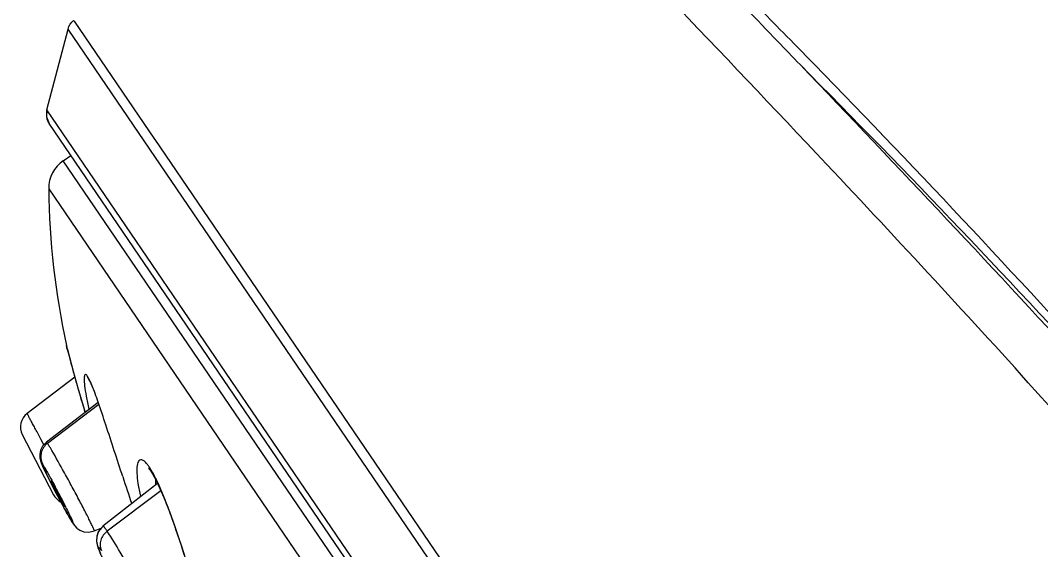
# Model space of a CAD drawing. Extents: x 0 to 1128, y 0 to 827.
# Drawn here: x 695.12 to 725.64, y 560.23 to 576.07 of the extents above; entities that cross this region are included whole.
import ezdxf

# ---------------------------------------------------------------- set-up
doc = ezdxf.new("R2010")
doc.units = 0
doc.header["$LTSCALE"] = 10
doc.header["$MEASUREMENT"] = 0
doc.layers.add('DEF_LAYER_ASSEM_MEMBER', color=7, linetype='CONTINUOUS')

msp = doc.modelspace()

# ---------------------------------------------------------------- linework, layer by layer
at = {"layer": 'DEF_LAYER_ASSEM_MEMBER', "color": 9, "linetype": 'Continuous'}
for p, q in [((696.708, 576.068), (696.725, 576.043)), ((696.725, 576.043), (699.124, 572.525)), ((698.327, 573.189), (696.545, 575.812)), ((739.759, 509.052), (695.911, 573.396)), ((740.45, 511.377), (698.327, 573.189)), ((699.124, 572.525), (699.135, 572.509)), ((699.136, 572.509), (742.287, 509.201)), ((738.524, 510.065), (696.402, 571.877)), ((695.965, 571.039), (737.585, 509.965)), ((696.496, 566.356), (696.495, 566.358)), ((696.522, 566.248), (696.496, 566.356)), ((697.182, 565.299), (697.125, 565.435)), ((697.464, 564.598), (695.927, 563.432)), ((697.054, 564.359), (697.037, 564.414)), ((695.802, 563.425), (695.743, 563.536)), ((695.927, 563.432), (695.895, 563.469)), ((695.818, 563.395), (695.802, 563.425)), ((699.017, 562.605), (698.969, 562.728)), ((699.321, 562.015), (697.714, 560.809)), ((696.673, 561.073), (696.702, 561.024))]:
    msp.add_line(p, q, dxfattribs=at)
at = {"layer": 'DEF_LAYER_ASSEM_MEMBER', "color": 7, "linetype": 'Continuous'}
for p, q in [((695.911, 573.396), (696.545, 575.812)), ((718.645, 574.964), (718.443, 575.171)), ((718.855, 574.749), (718.645, 574.964)), ((695.911, 573.396), (695.901, 573.184)), ((695.901, 573.184), (695.981, 572.988)), ((739.404, 509.267), (695.981, 572.988)), ((696.402, 571.877), (696.631, 572.033)), ((696.498, 566.347), (696.522, 566.248)), ((696.522, 566.248), (696.584, 566.004)), ((696.743, 565.412), (695.317, 564.327)), ((697.265, 565.127), (697.313, 565.01)), ((697.444, 564.655), (695.895, 563.469)), ((695.176, 563.698), (696.111, 561.899)), ((698.989, 562.645), (699.017, 562.605)), ((699.019, 562.604), (699.017, 562.605)), ((699.019, 562.604), (699.069, 562.524)), ((696.009, 562.297), (696.073, 562.171)), ((696.031, 562.316), (696.04, 562.305)), ((699.222, 562.231), (697.586, 560.961)), ((696.291, 561.754), (696.368, 561.61)), ((696.367, 561.612), (696.442, 561.473)), ((696.441, 561.533), (696.431, 561.545)), ((696.441, 561.475), (696.513, 561.344)), ((696.513, 561.345), (696.579, 561.227)), ((696.685, 561.05), (696.704, 561.021)), ((696.702, 561.024), (696.709, 561.015)), ((696.709, 561.015), (696.747, 560.965)), ((697.328, 560.818), (697.536, 560.903)), ((697.533, 560.902), (697.448, 560.786)), ((697.471, 560.237), (697.517, 560.129))]:
    msp.add_line(p, q, dxfattribs=at)
for points in [[(696.584, 566.004), (696.693, 565.59), (696.845, 565.051), (697.034, 564.424), (697.056, 564.358)], [(697.182, 565.299), (697.195, 565.276), (697.225, 565.217), (697.265, 565.127)], [(695.895, 563.469), (695.875, 563.453), (695.782, 563.347), (695.723, 563.226)], [(695.723, 563.226), (695.7, 563.101), (695.704, 562.992), (695.722, 562.914), (695.741, 562.861), (695.761, 562.811), (695.786, 562.754), (695.817, 562.686), (695.855, 562.607)], [(695.855, 562.607), (695.899, 562.516), (695.951, 562.412), (696.009, 562.297)], [(698.953, 562.689), (698.95, 562.691), (698.989, 562.645)], [(699.069, 562.524), (699.176, 562.327), (699.291, 562.085)], [(696.073, 562.171), (696.142, 562.036), (696.216, 561.896), (696.291, 561.754)], [(699.291, 562.085), (699.407, 561.813), (699.522, 561.523), (699.634, 561.222), (699.742, 560.92), (699.844, 560.621), (699.941, 560.327), (700.033, 560.043), (700.118, 559.772), (700.197, 559.517), (700.268, 559.282), (700.331, 559.067), (700.386, 558.873), (700.432, 558.7), (700.469, 558.552), (700.497, 558.428), (700.516, 558.331), (700.526, 558.264), (700.527, 558.257)], [(696.513, 561.344), (696.58, 561.226), (696.637, 561.128), (696.685, 561.05)], [(696.579, 561.227), (696.637, 561.128), (696.685, 561.05)], [(696.747, 560.965), (696.808, 560.902), (696.899, 560.84), (697.017, 560.794), (697.153, 560.78), (697.296, 560.805), (697.328, 560.817)], [(697.59, 560.957), (697.55, 560.923), (697.454, 560.797), (697.403, 560.655), (697.395, 560.514), (697.412, 560.406)], [(697.448, 560.786), (697.401, 560.643), (697.395, 560.504), (697.414, 560.4), (697.44, 560.317)], [(697.412, 560.406), (697.438, 560.322), (697.473, 560.232)]]:
    msp.add_lwpolyline(points, dxfattribs=at)
for centre, radius, start, end in [((489.58, 351.276), 320.167, 44.37147, 44.5821), ((696.394, 573.269), 0.5, 165.2731, 214.2731), ((696.965, 571.05), 1, 124.2731, 180.6661), ((719.264, 571.31), 23.301, 180.6661, 192.2696), ((695.62, 563.929), 0.5, 127.2837, 207.4412)]:
    msp.add_arc(centre, radius, start, end, dxfattribs=at)
at = {"layer": 'DEF_LAYER_ASSEM_MEMBER', "color": 9, "linetype": 'Continuous'}
for centre, radius, start, end in [((728.11, 574.104), 32.549, 193.967, 195.1979), ((726.983, 573.802), 31.383, 195.2041, 195.5926), ((726.976, 573.799), 31.375, 195.5908, 196.2143), ((726.833, 573.758), 31.227, 196.2156, 196.8052), ((726.489, 573.653), 30.867, 196.8029, 197.4162), ((792.505, 593.425), 99.287, 198.18515, 198.68159)]:
    msp.add_arc(centre, radius, start, end, dxfattribs=at)
at = {"layer": 'DEF_LAYER_ASSEM_MEMBER', "color": 7, "linetype": 'Continuous'}
for points, start_tangent, end_tangent in [([(717.618, 576.011), (708.915, 584.546)], (-0.701933, 0.712243), (-0.721815, 0.692086)), ([(696.545, 575.812), (696.708, 576.068)], (0.255278, 0.966868), (0.766374, 0.642395)), ([(718.423, 574.748), (727.162, 565.426), (736.771, 554.335), (745.764, 542.735), (749.517, 537.129), (752.783, 532.071)], (0.691503, -0.722374), (0.549193, -0.835696)), ([(753.402, 532.503), (745.471, 543.625), (737.079, 554.403), (718.855, 574.749)], (-0.561047, 0.827784), (-0.698001, 0.716097)), ([(696.431, 561.545), (696.34, 561.701), (696.272, 561.828), (696.198, 561.967), (696.13, 562.1), (696.075, 562.212), (696.055, 562.255), (696.041, 562.287), (696.032, 562.307), (696.031, 562.316)], (-0.563147, 0.826357), (0.795885, 0.605448)), ([(696.04, 562.305), (696.181, 562.056), (696.368, 561.695)], (0.563138, -0.826363), (0.444178, -0.895939)), ([(696.111, 561.899), (696.148, 561.838), (696.319, 561.688)], (0.460856, -0.887475), (0.881721, -0.471772)), ([(696.368, 561.695), (696.401, 561.628), (696.425, 561.577), (696.438, 561.545), (696.441, 561.534)], (0.444178, -0.895939), (-0.923184, -0.384358))]:
    msp.add_spline(points, degree=3, dxfattribs=dict(at, start_tangent=start_tangent, end_tangent=end_tangent))
at = {"layer": 'DEF_LAYER_ASSEM_MEMBER', "color": 9, "linetype": 'Continuous'}
for points, start_tangent, end_tangent in [([(708.915, 584.546), (709.499, 583.947), (711.23, 582.172), (714.023, 579.305), (717.75, 575.449)], (0.72181, -0.692092), (0.692891, -0.721042)), ([(754.814, 526.194), (752.819, 529.147), (750.598, 532.536), (748.177, 536.296), (745.496, 540.301), (739.329, 548.623), (732.511, 556.933), (725.643, 564.805), (719.213, 571.777), (709.717, 581.712)], (-0.544815, 0.838556), (-0.694865, 0.71914)), ([(717.75, 575.449), (718.423, 574.747)], (0.692891, -0.721042), (0.694997, -0.719013)), ([(718.423, 574.747), (727.899, 564.794), (736.872, 554.41), (741.17, 549.064), (745.292, 543.582), (749.169, 537.915), (752.783, 532.071)], (0.70516, -0.709048), (0.509047, -0.860738)), ([(697.046, 565.48), (697.031, 565.44), (697.025, 565.372), (697.038, 565.155), (697.087, 564.844), (697.17, 564.459)], (-0.623543, -0.781789), (0.233023, -0.972471)), ([(697.125, 565.435), (697.1, 565.467), (697.078, 565.485), (697.046, 565.479)], (-0.555874, 0.831267), (-0.597946, -0.801536)), ([(697.182, 565.333), (697.167, 565.364), (697.125, 565.435)], (-0.44407, 0.895992), (-0.569949, 0.82168)), ([(697.252, 565.177), (697.234, 565.221), (697.182, 565.333)], (-0.384869, 0.922971), (-0.44407, 0.895992)), ([(698.178, 562.438), (697.674, 563.984), (697.446, 564.661), (697.253, 565.176)], (-0.312303, 0.949983), (-0.387447, 0.921892)), ([(695.743, 563.536), (695.573, 563.854), (695.5, 563.99), (695.437, 564.106), (695.386, 564.2), (695.348, 564.27), (695.335, 564.295), (695.325, 564.312), (695.319, 564.323), (695.317, 564.327)], (-0.470898, 0.882188), (-0.795591, -0.605834)), ([(695.927, 563.432), (695.739, 563.147), (695.777, 562.816)], (-0.796675, -0.604408), (0.457129, -0.8894)), ([(696.014, 563.294), (695.987, 563.338), (695.927, 563.432)], (-0.517924, 0.855426), (-0.565602, 0.824679)), ([(697.328, 560.817), (697.325, 560.837), (697.303, 560.892), (697.263, 560.98), (697.205, 561.098), (697.132, 561.245), (697.045, 561.415), (696.84, 561.807), (696.611, 562.234), (696.382, 562.652), (696.014, 563.294)], (0.92875, 0.370707), (-0.517924, 0.855426)), ([(696.606, 561.182), (696.335, 561.672), (696.013, 562.289), (695.777, 562.816)], (-0.50596, 0.862557), (0.563138, -0.826363)), ([(698.788, 562.923), (698.717, 562.943), (698.662, 562.912), (698.632, 562.857), (698.611, 562.776), (698.602, 562.545), (698.634, 562.233), (698.71, 561.85)], (-0.863274, 0.504736), (0.230472, -0.973079)), ([(698.969, 562.728), (698.92, 562.797), (698.789, 562.922)], (-0.55934, 0.828938), (-0.870172, 0.492747)), ([(695.777, 562.816), (695.951, 562.52), (696.227, 562.008), (696.502, 561.473), (696.673, 561.115)], (0.563138, -0.826363), (0.3944, -0.918939)), ([(699.073, 562.558), (699.047, 562.605), (698.969, 562.728)], (-0.487623, 0.873054), (-0.566632, 0.823971)), ([(699.187, 562.339), (699.158, 562.397), (699.073, 562.558)], (-0.434673, 0.900588), (-0.487623, 0.873054)), ([(699.164, 562.203), (699.164, 562.351)], (-0.035861, 0.999357), (0.040559, 0.999177)), ([(700.512, 558.4), (700.293, 559.209), (699.966, 560.272), (699.582, 561.387), (699.187, 562.337)], (-0.227233, 0.973841), (-0.437158, 0.899385)), ([(696.673, 561.073), (696.66, 561.093), (696.606, 561.182)], (-0.563148, 0.826356), (-0.50596, 0.862557)), ([(696.673, 561.115), (696.691, 561.071), (696.697, 561.05), (696.695, 561.047), (696.691, 561.05), (696.673, 561.073)], (0.3944, -0.918939), (-0.563148, 0.826356)), ([(697.714, 560.809), (697.519, 560.536), (697.54, 560.23)], (-0.799837, -0.600217), (0.444573, -0.895743)), ([(697.714, 560.809), (697.666, 560.878), (697.629, 560.926), (697.603, 560.952), (697.59, 560.957)], (-0.562626, 0.826712), (-0.795981, -0.605322)), ([(699.044, 558.327), (699.047, 558.35), (699.029, 558.408), (698.992, 558.5), (698.937, 558.622), (698.866, 558.771), (698.78, 558.943), (698.573, 559.339), (698.338, 559.768), (698.101, 560.184), (697.714, 560.809)], (0.903515, 0.428556), (-0.564414, 0.825492)), ([(698.216, 558.819), (697.895, 559.383), (697.731, 559.693), (697.658, 559.838), (697.593, 559.971), (697.538, 560.087), (697.496, 560.184), (697.467, 560.257), (697.452, 560.306), (697.452, 560.328), (697.467, 560.323), (697.497, 560.29), (697.54, 560.23)], (-0.521489, 0.853258), (0.563138, -0.826363))]:
    msp.add_spline(points, degree=3, dxfattribs=dict(at, start_tangent=start_tangent, end_tangent=end_tangent))

doc.saveas('drawing.dxf')
